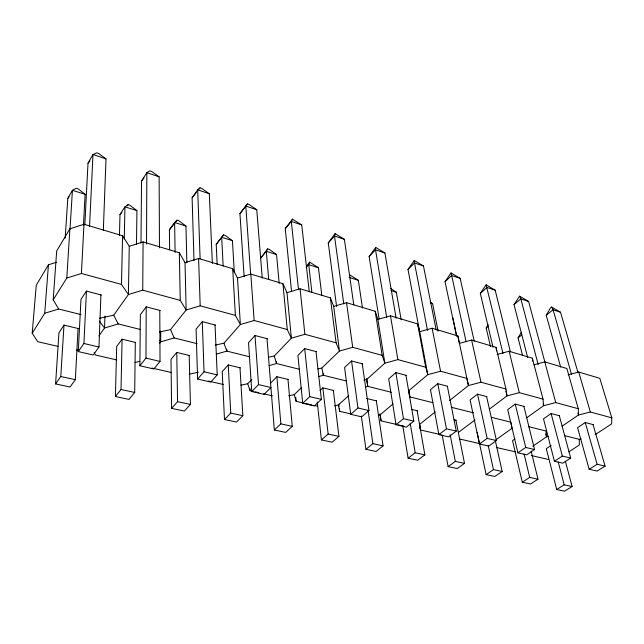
<?xml version="1.0" encoding="UTF-8"?>
<svg xmlns="http://www.w3.org/2000/svg" width="644" height="644" viewBox="0 0 644 644"><rect width="100%" height="100%" fill="white"/><g stroke="black" fill="none" stroke-linecap="round" stroke-linejoin="round"><path stroke-width="0.97" d="M159.784 310.416L160.026 361.413L153.852 368.972L139.885 365.76L145.971 358.104L146.212 306.842L160.251 310.537M146.518 244.004L146.856 172.673L149.81 170.837L151.678 171.473L159.132 176.818L159.479 247.859M99.442 318.321L113.706 315.158L128.406 294.541L142.735 290.178L143.089 241.919L179.322 252.738L185.029 262.672L186.148 309.997L170.507 329.607L159.382 332.046M139.885 365.76L140.344 314.715L146.212 306.842M140.98 243.086L141.535 180.972L146.856 172.673L159.132 176.818M135.763 342.503L122.094 339.187L116.677 346.456L115.413 396.535L129.001 399.401L134.693 392.438L135.304 342.391M136.504 244.607L136.922 210.604L129.871 205.243L128.051 204.663L124.944 206.837L119.993 214.549L119.462 235.567M122.577 235.785L129.259 246.274L128.406 294.541L121.466 284.39L122.577 235.785L83.986 224.257L69.89 228.813L56.68 250.975L53.194 299.766L58.652 309.015L81.015 314.61M115.413 396.535L121.016 389.491L122.094 339.187M124.252 238.964L124.944 206.837L136.922 210.604M568.169 374.816L578.747 372.047L599.822 378.342L611.8 417.843L611.631 423.889L595.153 434.652M104.948 316.132L104.537 328.005L98.894 335.927M101.422 295.033L86.449 291.088L80.975 299.38L78.278 351.568L93.203 355.005L98.967 347.044L100.915 294.904M103.33 230.488L106.002 158.891L98.685 153.505L96.713 152.837L92.994 154.504L88.003 163.206L84.815 224.941M78.278 351.568L83.929 343.502L86.449 291.088M89.548 226.382L92.994 154.504L106.002 158.891M78.536 328.625L63.998 325.099L58.958 332.731L55.585 383.937L70.067 386.988L75.356 379.67L78.053 328.504M83.487 225.102L85.105 194.295L78.19 188.885L76.266 188.273L72.434 190.302L67.797 198.376L65.181 238.183M53.194 299.766L66.799 278.055L81.41 273.491L83.986 224.257M66.799 278.055L69.89 228.813M55.585 383.937L60.778 376.531L63.998 325.099M70.003 229.224L72.434 190.302L85.105 194.295M396.149 318.281L384.911 252.995L375.694 247.401L375.524 249.824L386.722 317.5M58.057 346.392L37.714 341.698L32.2 333.246L44.718 313.274L48.445 264.797L56.519 262.237M32.2 333.246L36.257 285.244L48.445 264.797M353.789 304.886L344.387 239.318L335.13 233.651L334.51 235.986L343.783 303.96M321.831 295.548L318.458 267.751L309.611 262.132L308.742 264.7L306.142 267.59M309.265 291.78L301.73 224.925L292.44 219.185L291.321 221.415L285.268 228.668L291.555 291.587M267.671 248.858L266.326 251.345L260.659 258.123L267.671 248.858L269.224 249.349L276.542 254.557L279.182 283.465M560.683 367.136L546.225 315.27L550.539 307.872L551.586 307.019L560.521 312.243L578.038 372.723M522.534 355.383L518.074 337.875L521.415 332.215M527.686 357.565L514.017 304.58L519.595 296.176L528.595 301.473L544.904 362.129M490.503 346.52L486.164 327.989L488.168 324.697M493.014 347.245L480.319 293.398L486.115 284.833L495.18 290.194L510.451 352.01M127.287 205.847L128.051 204.663M456.475 335.717L445.02 281.686L451.058 272.943L460.178 278.385L474.226 341.215M419.606 331.523L407.998 269.401L414.285 260.482L423.462 265.996L436.189 330.042M379.099 318.869L369.125 256.497L375.694 247.401M169.638 249.759L169.388 229.852L174.613 222.47L177.076 220.184L178.799 220.731L185.955 226.044L186.873 262.841M194.005 260.538L192.105 197.748L197.708 189.827L199.986 187.847L201.749 188.442L209.308 193.739L212.351 263.428M177.076 220.184L169.388 229.852M199.125 189.054L199.986 187.847M336.603 306.568L328.271 242.941L335.13 233.651M306.391 266.366L309.611 262.132M285.268 228.668L292.44 219.185M217.157 264.41L216.215 244.358L223.549 234.891L225.191 235.414L232.428 240.671L234.336 272.726M244.14 276.848L239.938 213.623L247.457 203.931L249.123 204.502L256.763 209.759L262.245 278.079M223.549 234.891L216.215 244.358M247.457 203.931L239.938 213.623M159.543 343.357L160.75 341.851L174.178 337.923L197.088 343.663M192.105 197.748L196.195 192.677M189.626 355.56L176.754 352.445L170.998 359.384L171.61 408.377L184.385 411.065L190.415 404.424L189.191 355.456M215.482 325.099L202.297 321.622L196.082 329.116L197.595 379.05L210.693 382.069L217.221 374.872L215.04 324.978M119.993 214.549L121.813 212.375M141.535 180.972L144.023 178.018M67.797 198.376L69.093 196.903M88.003 163.206L89.983 160.944M215.273 345.071L223.927 343.204L240.365 324.512L254.147 320.503L287.256 329.511L291.37 338.164L274.264 356.003L268.629 357.211M171.61 408.377L177.559 401.655L176.754 352.445M197.595 379.05L204.043 371.765L202.297 321.622M328.271 242.941L334.51 235.986L344.387 239.318M240.397 367.877L228.258 364.931L222.22 371.564L224.482 419.518L236.525 422.053L242.844 415.702L239.995 367.78M267.437 338.784L255.024 335.516L248.52 342.664L251.764 391.528L264.08 394.361L270.907 387.503L258.526 384.589L251.764 391.528M369.125 256.497L375.524 249.824L384.911 252.995M240.928 385.16L247.666 383.735L251.812 379.413M224.482 419.518L230.737 413.094L228.258 364.931M270.601 383.075L276.88 376.724L288.359 379.509M316.397 351.688L304.692 348.605L297.931 355.432L302.712 403.265L314.312 405.937L321.388 399.385L316.003 351.584M407.998 269.401L414.527 262.985L414.285 260.482M288.584 395.827L294.236 394.651L301.392 387.744M317.854 368.915L321.767 368.094L339.452 351.036L352.711 347.325L382.158 355.343L384.846 363.184L366.678 379.517L363.804 380.121M287.973 379.413L292.263 426.328L285.695 432.406L274.336 430.015L280.848 423.873L276.88 376.724M302.712 403.265L309.74 396.64L304.692 348.605M319.971 390.578L322.853 387.873L333.713 390.514M362.612 363.868L351.552 360.954L344.588 367.491L350.722 414.317L361.662 416.837L368.956 410.574L362.242 363.771M445.02 281.686L451.661 275.511L451.058 272.943M334.655 405.744L338.342 404.987L348.654 395.714M480.319 293.398L487.057 287.457L495.18 290.194M406.308 375.38L395.843 372.626L388.702 378.889L396.036 424.758L406.372 427.141L413.842 421.136L405.953 375.291M317.242 401.961L321.412 439.933L328.142 434.048L338.929 436.366L333.351 390.425M350.722 414.317L357.967 407.99L368.956 410.574M338.929 436.366L332.151 442.195L321.412 439.933M378.253 415.187L380.185 414.792L393.009 403.973M486.164 327.989L488.313 326.186M514.017 304.58L520.843 298.856L528.595 301.473M447.677 386.287L437.767 383.671L430.474 389.676L438.878 434.628L448.659 436.882L456.274 431.126L447.347 386.199M361.348 416.024L365.937 449.311L372.86 443.668L383.067 445.865L376.346 400.85M396.036 424.758L403.466 418.697L413.842 421.136M383.067 445.865L376.104 451.452L365.937 449.311M518.074 337.875L521.688 334.969M546.225 315.27L553.107 309.74L560.521 312.243M435.32 411.87L419.928 424.098L420.387 429.951L440.85 434.668M449.512 400.592L468.438 385.555L480.971 382.238L505.959 389.032L507.005 395.883L489.4 409.125M486.912 396.624L477.51 394.144L470.096 399.916L479.442 443.974L488.707 446.107L496.452 440.577L486.598 396.543M402.798 425.837L408.111 458.198L415.187 452.772L424.863 454.857L417.127 410.743M438.878 434.628L446.461 428.815L456.274 431.126M424.863 454.857L417.755 460.227L408.111 458.198M458.504 432.374L474.942 420.001M524.176 406.445L515.24 404.086L507.722 409.632L517.905 452.829L526.703 454.857L534.536 449.544L523.878 406.364M442.178 435.159L448.127 466.626L455.332 461.41L464.517 463.382L455.871 420.138M479.442 443.974L487.154 438.387L496.452 440.577M496.097 439.691L511.964 428.341L511.167 423.108M526.623 417.851L543.633 405.688L555.716 402.581L578.264 408.715L578.465 415.01L562.107 426.175M464.517 463.382L457.28 468.55L448.127 466.626M514.918 438.958L512.535 440.633L522.276 482.243L530.559 483.99L537.99 479.192L531.131 451.13M559.604 415.783L551.103 413.537L543.496 418.882L554.428 461.241L562.784 463.165L570.705 458.053L559.314 415.702M477.124 432.204L486.131 474.628L493.449 469.613L502.175 471.489L495.3 440.641M517.905 452.829L525.721 447.467L534.536 449.544M532.846 446.147L546.482 436.841L548.39 436.358M502.175 471.489L494.834 476.463L486.131 474.628M551.111 445.431L546.297 448.659L556.706 489.496L564.595 491.163L572.097 486.526L565.4 461.257M593.325 424.67L585.235 422.536L577.563 427.68L589.147 469.243L597.109 471.07L605.086 466.143L593.06 424.597M522.276 482.243L529.69 477.405L537.99 479.192M554.428 461.241L562.325 456.081L570.705 458.053M568.877 451.822L579.399 444.948L579.222 439.305L564.699 435.666M556.706 489.496L564.184 484.827L572.097 486.526M589.147 469.243L597.117 464.268L605.086 466.143M129.259 246.274L143.089 241.919M185.029 262.672L198.602 258.494L232.677 268.677L237.507 278.103L240.365 324.512L235.406 315.399L232.677 268.677M44.718 313.274L58.652 309.015M237.507 278.103L250.822 274.094L282.933 283.69L286.974 292.658L291.37 338.164L304.894 334.308L336.088 342.801L339.452 351.036L333.697 306.391L330.364 297.85L300.056 288.802L286.974 292.658M140.328 329.454L118.222 323.924L104.537 328.005L99.297 321.058M235.406 315.399L200.195 305.82L186.148 309.997L180.256 300.394L179.322 252.738M333.697 306.391L346.536 302.68L375.186 311.245L377.883 319.392L384.846 363.184L397.863 359.618L425.692 367.193L427.777 374.679L409.198 390.336L409.801 396.897L432.897 402.685M216.489 354.071L226.841 351.109L249.711 356.832M377.883 319.392L390.489 315.81L417.626 323.916L419.743 331.7L427.777 374.679L440.552 371.234L466.9 378.406L468.438 385.555L457.852 335.935L432.124 328.247L419.743 331.7M269.103 365.615L276.501 363.538L299.444 369.278M318.861 376.523L323.401 375.275L346.544 381.071M505.959 389.032L496.041 347.341L471.609 340.04L459.454 343.373L457.852 335.935M365.848 386.899L367.772 386.384L391.383 392.293M497.168 354.466L509.114 351.246L532.346 358.185L543.029 399.127L543.633 405.688L543.125 403.748M533.948 364.778L544.784 361.904L566.897 368.505L578.264 408.715M543.029 399.127L519.314 392.671L507.005 395.883L505.862 391.069M611.8 417.843L590.339 411.999L578.465 415.01L577.926 413.11M76.459 350.199L79.365 349.563M134.95 362.435L139.676 361.413M189.199 374.172L198.433 372.2M579.222 439.305L581.17 438.918M60.778 376.531L75.356 379.67M121.016 389.491L134.693 392.438M177.559 401.655L190.415 404.424M230.737 413.094L242.844 415.702M280.848 423.873L292.263 426.328M116.749 359.924L95.602 355.045L94.217 352.638M152.032 368.062L171.199 372.482M208.262 381.031L223.621 384.573M247.666 383.735L250.13 390.683L253.036 391.359M254.968 391.802L258.832 392.695M263.67 393.806L272.372 395.819M294.236 394.651L296.119 401.293L303.952 403.096M305.916 403.547L311.793 404.907M313.749 405.358L317.669 406.259M338.342 404.987L339.702 411.339L351.254 414.003M380.024 413.947L381.071 420.886L396.245 424.38M398.145 424.823L403.836 426.135M459.727 439.023L480.038 443.708M496.323 447.459L515.57 451.903M531.276 455.525L548.559 459.51M83.929 343.502L98.967 347.044M145.971 358.104L160.026 361.413M204.043 371.765L217.221 374.872M309.74 396.64L321.388 399.385M366.396 398.435L376.692 400.93M411.46 409.367L417.457 410.824M454.076 419.703L456.185 420.21M451.581 407.354L473.412 412.82M491.316 417.304L511.03 422.239M528.458 426.602L545.951 430.973L546.482 436.841M81.41 273.491L121.466 284.39M142.735 290.178L180.256 300.394M185.955 226.044L174.613 222.47L175.104 252.432M232.428 240.671L221.673 237.282L223.162 266.101M276.542 254.557L266.326 251.345L268.685 279.367M318.458 267.751L308.742 264.7L311.938 292.593M349.096 277.403L358.346 280.309L362.475 307.985M391.061 290.613L396.35 292.279L401.18 319.843M430.723 303.099L432.591 303.686L438.081 331.153M349.531 274.771L358.346 280.309M209.308 193.739L197.708 189.827L200.107 258.791M256.763 209.759L245.791 206.056L250.685 274.674M301.73 224.925L291.321 221.415L298.502 289.703M423.462 265.996L414.527 262.985L427.503 330.388M460.178 278.385L451.661 275.511L466.079 341.682M430.111 302.028L432.591 303.686M390.57 288.359L396.35 292.279M159.656 340.249L160.75 341.851L160.686 330.952M551.586 307.019L553.107 309.74L571.494 374.309M113.706 315.158L118.222 323.924M519.595 296.176L520.843 298.856L538.183 364.576M170.507 329.607L174.178 337.923M223.927 343.204L226.841 351.109L226.744 349.12M486.115 284.833L502.988 353.387M274.264 356.003L276.501 363.538L276.332 361.55M578.747 372.047L590.339 411.999M585.235 422.536L597.117 464.268M544.784 361.904L555.716 402.581M551.103 413.537L562.325 456.081M558.227 461.941L564.184 484.827M545.75 433.959L546.241 435.875M509.114 351.246L519.314 392.671M515.24 404.086L525.721 447.467M524.103 454.076L529.69 477.405M321.767 368.094L323.401 375.275L323.175 373.279M471.609 340.04L480.971 382.238M477.51 394.144L487.154 438.387M488.184 445.398L493.449 469.613M452.812 317.653L456.765 336.249M432.124 328.247L440.552 371.234M450.156 434.748L455.332 461.41M437.767 383.671L446.461 428.815M417.626 323.916L425.692 367.193M419.872 427.028L420.218 428.976M408.618 390.014L409.801 396.897M410.188 423.229L415.187 452.772M390.489 315.81L397.863 359.618M395.843 372.626L403.466 418.697M496.041 347.341L496.605 350.908M366.678 379.517L367.772 386.384L366.637 378.543M375.186 311.245L382.158 355.343M380.185 414.792L381.071 420.886M368.078 410.236L372.86 443.668M346.536 302.68L352.711 347.325M351.552 360.954L357.967 407.99M330.364 297.85L336.088 342.801M338.849 404.44L339.09 406.412M339.34 408.385L339.702 411.339M322.853 387.873L328.142 434.048M300.056 288.802L304.894 334.308M532.346 358.185L532.644 361.115M295.741 397.364L296.119 401.293M282.933 283.69L287.256 329.511M267.019 338.68L274.336 430.015M250.822 274.094L254.147 320.503M255.024 335.516L258.526 384.589M250.001 388.686L250.13 390.683M198.602 258.494L200.195 305.82"/></g></svg>
